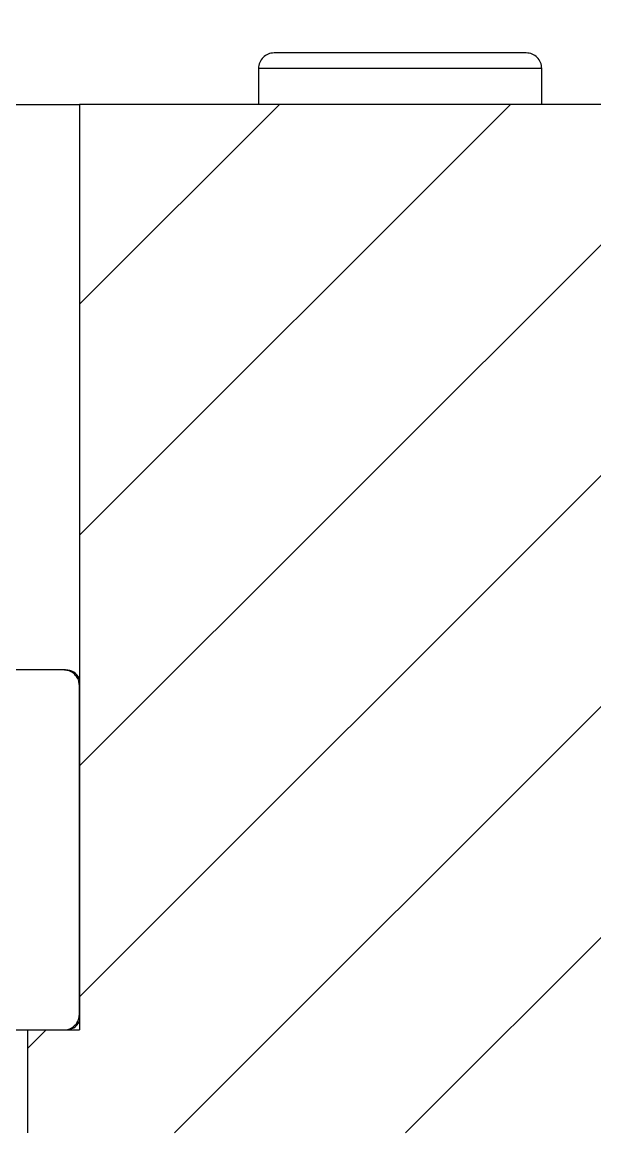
# Model space of a CAD drawing. Header units: millimetres. Extents: x -48 to 1187, y 2 to 839.
# Drawn here: x 631.56 to 642.68, y 123.53 to 145.13 of the extents above; entities that cross this region are included whole.
import ezdxf

# ---------------------------------------------------------------- set-up
doc = ezdxf.new("R2010")
doc.units = ezdxf.units.MM

# ---------------------------------------------------------------- blocks, each defined once
blk = doc.blocks.new('SW_HATCH_5')
at = {"color": 0, "linetype": 'Continuous', "lineweight": 18}
for p, q in [((-19.694, 2.757), (-6.829, 15.622)), ((-19.694, 7.247), (-11.319, 15.622)), ((-19.694, 11.737), (-15.809, 15.622)), ((-19.694, -1.733), (-4.339, 13.622)), ((-17.848, -4.378), (-2.322, 11.149)), ((-13.358, -4.378), (-2.322, 6.659)), ((-20.695, -2.735), (-20.339, -2.378))]:
    blk.add_line(p, q, dxfattribs=at)

msp = doc.modelspace()

# ---------------------------------------------------------------- linework, layer by layer
at = {"color": 7, "linetype": 'Continuous', "lineweight": 25}
for p, q in [((641.348625, 144.530365), (636.448616, 144.530365)), ((636.148626, 144.230366), (636.148626, 143.530365)), ((641.648615, 144.230366), (636.148626, 144.230366)), ((641.648615, 143.530365), (641.648615, 144.230366)), ((627.700144, 143.530365), (632.667297, 143.530365)), ((632.667297, 143.530365), (632.667297, 125.530366)), ((646.66667, 143.530365), (632.667297, 143.530365)), ((632.36686, 132.530365), (630.864555, 132.530365)), ((632.40012, 132.530365), (632.36686, 132.530365)), ((632.667297, 125.830365), (632.667297, 132.230366)), ((630.864555, 125.530366), (632.36686, 125.530366)), ((631.66582, 123.530365), (631.66582, 125.530366)), ((631.66582, 125.530366), (632.667297, 125.530366))]:
    msp.add_line(p, q, dxfattribs=at)
at = {"color": 7, "linetype": 'Continuous', "lineweight": 18}
msp.add_circle((609.200173, 183.526684), 72.572572, dxfattribs=at)
at = {"color": 7, "linetype": 'Continuous', "lineweight": 25}
for centre, radius, start, end in [((636.448607, 144.230384), 0.299981, 89.9982264, 180.0035523), ((641.348634, 144.230384), 0.299981, 359.9964477, 90.0017736), ((632.400124, 132.230337), 0.300028, 27.0643955, 90.0007591), ((632.400129, 125.830385), 0.300019, 269.9981854, 332.9366599)]:
    msp.add_arc(centre, radius, start, end, dxfattribs=at)
for points, knots in [([(632.667297, 132.230366), (632.66488, 132.258979), (632.659622, 132.321224), (632.615088, 132.408927), (632.542511, 132.480495), (632.455294, 132.523266), (632.394234, 132.528168), (632.36686, 132.530365)], [0, 0, 0, 0, 0.182280861, 0.396527027, 0.610901887, 0.825563461, 1, 1, 1, 1]), ([(632.36686, 125.530366), (632.37327, 125.530495), (632.413342, 125.531304), (632.486657, 125.549097), (632.57331, 125.604474), (632.636258, 125.685526), (632.664247, 125.765612), (632.666564, 125.81479), (632.667297, 125.830365)], [0, 0, 0, 0, 0.040954469, 0.25605003, 0.471134106, 0.685976738, 0.900541425, 1, 1, 1, 1])]:
    msp.add_open_spline(points, degree=3, knots=knots, dxfattribs=at)

# ---------------------------------------------------------------- block references
at = {"color": 7, "linetype": 'Continuous', "lineweight": 18}
msp.add_blockref('SW_HATCH_5', (652.36094, 127.908351), dxfattribs=at)

doc.saveas('drawing.dxf')
